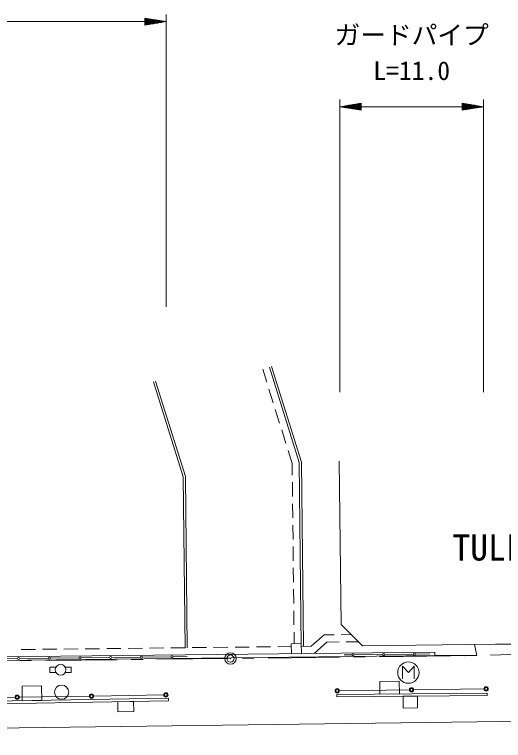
# Model space of a CAD drawing. Units: millimetres, scale not verified. Extents: x 40000 to 680000, y 20000 to 380000.
# Drawn here: x 397820 to 432113, y 285150 to 336033 of the extents above; entities that cross this region are included whole.
import ezdxf
from ezdxf.enums import TextEntityAlignment as Align

# ---------------------------------------------------------------- set-up
doc = ezdxf.new("R2010")
doc.units = ezdxf.units.MM
doc.header["$LTSCALE"] = 1000
doc.header["$PDMODE"] = 32
doc.header["$PDSIZE"] = 500
for name, color, linetype, lineweight in [('M-BGD', 7, 'Continuous', 13), ('M-BGD-EXST', 7, 'Continuous', 13), ('M-BMK-OTRS', 5, 'Continuous', 13), ('M-BMK-ROW', 30, 'Continuous', 13), ('M-STR-HTXT', 7, 'Continuous', 13)]:
    doc.layers.add(name, color=color, linetype=linetype, lineweight=lineweight)
doc.styles.add('ＭＳ ゴシック', font='')
doc.styles.get('ＭＳ ゴシック').set_extended_font_data('MS Gothic')

msp = doc.modelspace()

# ---------------------------------------------------------------- linework, layer by layer
at = {"layer": 'M-BGD'}
for p, q in [((415515, 310253), (415228, 311173)), ((417791, 304640), (415706, 311322)), ((409801, 303651), (407716, 310333)), ((415962, 308822), (415664, 309776)), ((416409, 307390), (416111, 308344)), ((416856, 305958), (416558, 306912)), ((417292, 304561), (417005, 305481)), ((417301, 303748), (417292, 304561)), ((417934, 291741), (417791, 304640)), ((420718, 293272), (420590, 304729)), ((409934, 291652), (409801, 303651)), ((417318, 302248), (417307, 303248)), ((417334, 300748), (417323, 301748)), ((417351, 299248), (417340, 300248)), ((417368, 297748), (417357, 298748)), ((417384, 296248), (417373, 297248)), ((417401, 294748), (417390, 295748)), ((417418, 293248), (417407, 294248)), ((420718, 293272), (422234, 291788)), ((417432, 291935), (417423, 292748)), ((418634, 291749), (419534, 292549)), ((419534, 292549), (420235, 292556)), ((420735, 292562), (421435, 292570)), ((421084, 292066), (421941, 292075)), ((401285, 291556), (402285, 291567)), ((402785, 291573), (403785, 291584)), ((404285, 291589), (405285, 291600)), ((405785, 291606), (406785, 291617)), ((407285, 291623), (408284, 291634)), ((408784, 291639), (409784, 291650)), ((410284, 291656), (411284, 291667)), ((411784, 291672), (412784, 291684)), ((413284, 291689), (414284, 291700)), ((414784, 291706), (415784, 291717)), ((416284, 291722), (417234, 291733)), ((417934, 291741), (418634, 291749)), ((418827, 291251), (419727, 292051)), ((419727, 292051), (420584, 292060)), ((422234, 291788), (431560, 291892)), ((431560, 291892), (441664, 292004)), ((345625, 290438), (427294, 291345)), ((345693, 290189), (427297, 291095)), ((398285, 291523), (399285, 291534)), ((399785, 291539), (400785, 291550)), ((421490, 291155), (420940, 291149)), ((423640, 291179), (421640, 291157)), ((425790, 291203), (423790, 291181)), ((426940, 291216), (425940, 291205)), ((427294, 291345), (427297, 291095)), ((398040, 290895), (396040, 290873)), ((400189, 290919), (398190, 290897)), ((402339, 290943), (400339, 290921)), ((404489, 290967), (402489, 290944)), ((406639, 290990), (404639, 290968)), ((408789, 291014), (406789, 290992)), ((409939, 291027), (408939, 291016)), ((400727, 290290), (400301, 290290)), ((400301, 290290), (400301, 289915)), ((401376, 290290), (401801, 290290)), ((401801, 290290), (401801, 289915)), ((400301, 289915), (400727, 289915)), ((401801, 289915), (401376, 289915)), ((420599, 288637), (425521, 288699)), ((425821, 288703), (430742, 288766)), ((393608, 288108), (397854, 288178)), ((398154, 288183), (403071, 288262)), ((403371, 288267), (408288, 288345)), ((408614, 287924), (378432, 287410))]:
    msp.add_line(p, q, dxfattribs=at)
for points in [[(415849, 311367), (417941, 304664), (418084, 291742)], [(409784, 291650), (409651, 303628), (407572, 310289)], [(427297, 291095), (430243, 291099), (430076, 291875)], [(378429, 287598), (408611, 288112), (408614, 287924)]]:
    msp.add_lwpolyline(points, dxfattribs=at)
for points in [[(417240, 291233), (417940, 291241), (417932, 291941), (417232, 291933)], [(423448, 288395), (424813, 288408), (424805, 289301), (423439, 289288)], [(398365, 287938), (399742, 287961), (399724, 288984), (398348, 288960)], [(420424, 288366), (430967, 288466), (430969, 288300), (420426, 288201)], [(425080, 288245), (426079, 288254), (426087, 287435), (425087, 287426)], [(405060, 287864), (406169, 287883), (406181, 287173), (405072, 287154)]]:
    msp.add_lwpolyline(points, close=True, dxfattribs=at)
for centre, radius in [((406714, 290991), 75), ((408864, 291015), 75), ((421565, 291156), 75), ((423715, 291180), 75), ((425865, 291204), 75), ((398115, 290896), 75), ((400264, 290920), 75), ((402414, 290944), 75), ((404564, 290967), 75), ((401051, 290102), 375), ((401121, 288536), 500), ((420449, 288635), 150), ((420449, 288635), 120), ((420449, 288635), 100), ((425671, 288701), 150), ((425671, 288701), 120), ((425671, 288701), 100), ((430892, 288768), 150), ((430892, 288768), 120), ((430892, 288768), 100), ((398004, 288181), 150), ((398004, 288181), 120), ((398004, 288181), 100), ((403221, 288264), 150), ((403221, 288264), 120), ((403221, 288264), 100), ((408438, 288347), 150), ((408438, 288347), 120), ((408438, 288347), 100)]:
    msp.add_circle(centre, radius, dxfattribs=at)
at = {"layer": 'M-BGD-EXST'}
for p, q in [((425032, 289460), (425032, 290360)), ((425032, 290360), (425445, 289910)), ((425445, 289910), (425857, 290360)), ((425857, 290360), (425857, 289460))]:
    msp.add_line(p, q, dxfattribs=at)
msp.add_circle((425445, 289910), 750, dxfattribs=at)
at = {"layer": 'M-BMK-OTRS'}
msp.add_lwpolyline([(324442, 285150), (398136, 286046), (448130, 286701), (497628, 287485), (511264, 287733)], dxfattribs=at)
at = {"layer": 'M-BMK-ROW'}
for p, q in [((423407, 291018), (428407, 291077)), ((429406, 291089), (430206, 291099)), ((431206, 291133), (436114, 291303)), ((398208, 290746), (399008, 290754)), ((400008, 290764), (405008, 290813)), ((406008, 290823), (406808, 290831)), ((407808, 290841), (412808, 290891)), ((413808, 290903), (414608, 290912)), ((415607, 290924), (420607, 290984)), ((421607, 290996), (422407, 291006))]:
    msp.add_line(p, q, dxfattribs=at)
msp.add_circle((412964, 290893), 400, dxfattribs=at)
msp.add_point((412964, 290893), dxfattribs=at)
at = {"layer": 'M-STR-HTXT'}
for p, q in [((408460, 336033), (408460, 335533)), ((362360, 335533), (406960, 335533)), ((408460, 335533), (406960, 335783)), ((406960, 335783), (406960, 335283)), ((407260, 335733), (406960, 335733)), ((406960, 335683), (407560, 335683)), ((407860, 335633), (406960, 335633)), ((406960, 335583), (408160, 335583)), ((408460, 335533), (406960, 335283)), ((408460, 335533), (406960, 335533)), ((406960, 335483), (408160, 335483)), ((407860, 335433), (406960, 335433)), ((406960, 335383), (407560, 335383)), ((407260, 335333), (406960, 335333)), ((408460, 335533), (408460, 315533)), ((420640, 330068), (420640, 329568)), ((420640, 329568), (422140, 329818)), ((421840, 329768), (422140, 329768)), ((422140, 329318), (422140, 329818)), ((430711, 329568), (429211, 329818)), ((429211, 329818), (429211, 329318)), ((429511, 329768), (429211, 329768)), ((430711, 330068), (430711, 329568)), ((420640, 329568), (420640, 309568)), ((420640, 329568), (422140, 329318)), ((420640, 329568), (422140, 329568)), ((422140, 329618), (420940, 329618)), ((422140, 329518), (420940, 329518)), ((421240, 329668), (422140, 329668)), ((421240, 329468), (422140, 329468)), ((422140, 329718), (421540, 329718)), ((422140, 329418), (421540, 329418)), ((421840, 329368), (422140, 329368)), ((422140, 329568), (429211, 329568)), ((429211, 329718), (429811, 329718)), ((430111, 329668), (429211, 329668)), ((429211, 329618), (430411, 329618)), ((430711, 329568), (429211, 329318)), ((430711, 329568), (429211, 329568)), ((429211, 329518), (430411, 329518)), ((430111, 329468), (429211, 329468)), ((429211, 329418), (429811, 329418)), ((429511, 329368), (429211, 329368)), ((430711, 329568), (430711, 309568))]:
    msp.add_line(p, q, dxfattribs=at)

# ---------------------------------------------------------------- texts
at = {"layer": 'M-BGD', "style": 'ＭＳ ゴシック'}
msp.add_text('TULLY´s', height=1833, dxfattribs=at).set_placement((433029, 297215), align=Align.BOTTOM_CENTER)
at = {"layer": 'M-STR-HTXT', "style": 'ＭＳ ゴシック'}
for s, p in [('ガードパイプ', (425674, 333543)), ('L=11.0', (425674, 331043))]:
    msp.add_text(s, height=1320, dxfattribs=at).set_placement(p, align=Align.BOTTOM_CENTER)

doc.saveas('drawing.dxf')
